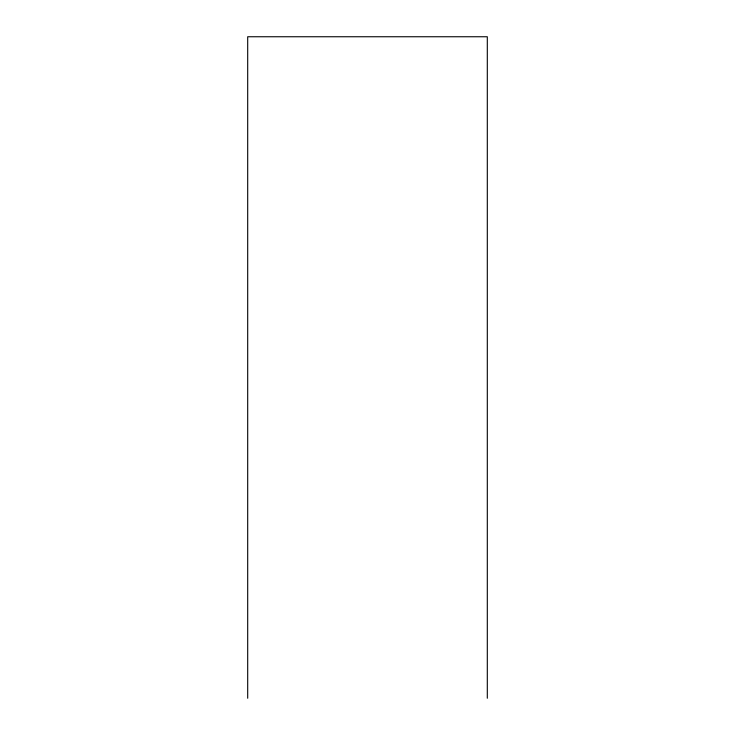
<?xml version="1.0" encoding="UTF-8"?>
<svg xmlns="http://www.w3.org/2000/svg" width="735" height="735" viewBox="0 0 735 735"><rect width="100%" height="100%" fill="white"/><g stroke="black" fill="none" stroke-linecap="round" stroke-linejoin="round"><path stroke-width="1.1" d="M487.305 698.25L487.305 36.75L247.695 36.75L247.695 698.25"/></g></svg>
